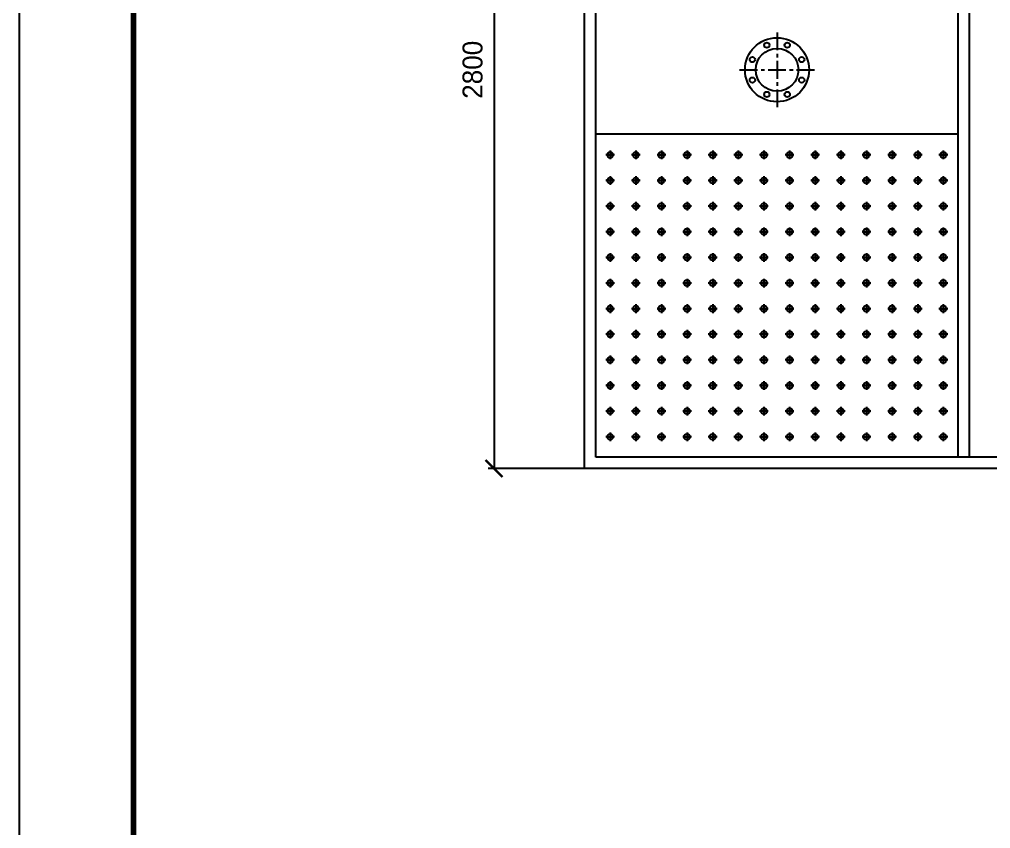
# Model space of a CAD drawing. Header units: millimetres. Extents: x 0 to 16815, y 0 to 11890.
# Drawn here: x 0 to 3411, y 6342 to 9183 of the extents above; entities that cross this region are included whole.
import ezdxf

# ---------------------------------------------------------------- set-up
doc = ezdxf.new("R2010")
doc.units = ezdxf.units.MM
doc.linetypes.add('CENTER', pattern=[2, 1.25, -0.25, 0.25, -0.25])
doc.layers.get('DEFPOINTS').update_dxf_attribs({"color": 143})
for name, color, linetype in [('CENTER', 1, 'CENTER'), ('냉각탑_dim', 1, 'Continuous'), ('냉각탑_form', 1, 'Continuous')]:
    doc.layers.add(name, color=color, linetype=linetype)
doc.styles.add('HY울릉도L', font='')
doc.styles.get('HY울릉도L').set_extended_font_data('HY울릉도L')
doc.dimstyles.new('성지DIM', dxfattribs={"dimtxt": 3.5, "dimasz": 3, "dimexe": 1, "dimexo": 2.5, "dimgap": 2, "dimtad": 1, "dimdec": 0, "dimzin": 3, "dimdsep": 46, "dimtxsty": 'HY울릉도L', "dimblk": 'ARCHTICK', "dimcen": -2, "dimclrd": 256, "dimclre": 256, "dimclrt": 7, "dimadec": 0, "dimazin": 0, "dimtfac": 1, "dimtdec": 0, "dimtofl": 0, "dimtmove": 0, "dimatfit": 3, "dimfxl": 0, "dimtolj": 1, "dimtzin": 0, "dimlwe": -1, "dimarcsym": 0})

# ---------------------------------------------------------------- blocks, each defined once
blk = doc.blocks.new('냉각탑form')
at = {"layer": 'DEFPOINTS'}
blk.add_lwpolyline([(0, 297.073), (420.103, 297.073), (420.103, 0), (0, 0)], close=True, dxfattribs=at)
at = {"layer": '냉각탑_form', "const_width": 0.5}
blk.add_lwpolyline([(10.002, 287.07), (10.002, 10.002), (410.1, 10.002), (410.1, 287.07)], close=True, dxfattribs=at)
blk = doc.blocks.new('_ArchTick')
at = {"color": 0, "linetype": 'ByBlock', "const_width": 0.15}
blk.add_lwpolyline([(-0.5, -0.5), (0.5, 0.5)], dxfattribs=at)
blk = doc.blocks.new('*D22')
at = {"layer": 'DEFPOINTS', "color": 0, "transparency": 16777216}
for p in [(2084.8, 10406.3), (1666.8, 7606.3), (2084.8, 7606.3)]:
    blk.add_point(p, dxfattribs=at)
at = {"layer": '냉각탑_dim', "transparency": 16777216}
for p, q in [((2034.8, 10406.3), (1646.8, 10406.3)), ((2034.8, 7606.3), (1646.8, 7606.3))]:
    blk.add_line(p, q, dxfattribs=at)
at = {"layer": '냉각탑_dim', "lineweight": -2, "transparency": 16777216}
blk.add_line((1666.8, 10406.3), (1666.8, 7606.3), dxfattribs=at)
at = {"layer": '냉각탑_dim', "lineweight": -2, "transparency": 16777216, "xscale": 60, "yscale": 60, "zscale": 60}
for p, rotation in [((1666.8, 10406.3), 90), ((1666.8, 7606.3), 270)]:
    blk.add_blockref('_ArchTick', p, dxfattribs=dict(at, rotation=rotation))
at = {"layer": '냉각탑_dim', "color": 7, "transparency": 16777216, "insert": (1591.8, 9006.3), "char_height": 70, "attachment_point": 5, "rotation": 90, "style": 'HY울릉도L'}
blk.add_mtext('\\A1;2800', dxfattribs=at)

msp = doc.modelspace()

# ---------------------------------------------------------------- linework, layer by layer
at = {"color": 3}
for p, q in [((3296.8, 7646.3), (3296.8, 10366.3)), ((3336.8, 7646.3), (3336.8, 10366.3)), ((2024.8, 8781.3), (3296.8, 8781.3))]:
    msp.add_line(p, q, dxfattribs=at)
for points in [[(1984.8, 7606.3), (1984.8, 10406.3), (7384.8, 10406.3), (7384.8, 7606.3)], [(2024.8, 7646.3), (2024.8, 10366.3), (7344.8, 10366.3), (7344.8, 7646.3)]]:
    msp.add_lwpolyline(points, close=True, dxfattribs=at)
for centre, radius in [((2660.8, 9006.3), 112.5), ((2660.8, 9006.3), 75), ((2624.9, 9092.9), 9.38), ((2696.7, 9092.9), 9.38), ((2574.2, 9042.2), 9.38), ((2747.4, 9042.2), 9.38), ((2574.2, 8970.4), 9.38), ((2747.4, 8970.4), 9.38), ((2624.9, 8919.7), 9.38), ((2696.7, 8919.7), 9.38)]:
    msp.add_circle(centre, radius, dxfattribs=at)
for centre in [(2074.8, 8707.5), (2164.8, 8707.5), (2254.8, 8707.5), (2344.8, 8707.5), (2434.8, 8707.5), (2524.8, 8707.5), (2614.8, 8707.5), (2704.8, 8707.5), (2794.8, 8707.5), (2884.8, 8707.5), (2974.8, 8707.5), (3064.8, 8707.5), (3154.8, 8707.5), (3244.8, 8707.5), (2074.8, 8617.5), (2164.8, 8617.5), (2254.8, 8617.5), (2344.8, 8617.5), (2434.8, 8617.5), (2524.8, 8617.5), (2614.8, 8617.5), (2704.8, 8617.5), (2794.8, 8617.5), (2884.8, 8617.5), (2974.8, 8617.5), (3064.8, 8617.5), (3154.8, 8617.5), (3244.8, 8617.5), (2074.8, 8527.5), (2164.8, 8527.5), (2254.8, 8527.5), (2344.8, 8527.5), (2434.8, 8527.5), (2524.8, 8527.5), (2614.8, 8527.5), (2704.8, 8527.5), (2794.8, 8527.5), (2884.8, 8527.5), (2974.8, 8527.5), (3064.8, 8527.5), (3154.8, 8527.5), (3244.8, 8527.5), (2074.8, 8437.5), (2164.8, 8437.5), (2254.8, 8437.5), (2344.8, 8437.5), (2434.8, 8437.5), (2524.8, 8437.5), (2614.8, 8437.5), (2704.8, 8437.5), (2794.8, 8437.5), (2884.8, 8437.5), (2974.8, 8437.5), (3064.8, 8437.5), (3154.8, 8437.5), (3244.8, 8437.5), (2074.8, 8347.5), (2164.8, 8347.5), (2254.8, 8347.5), (2344.8, 8347.5), (2434.8, 8347.5), (2524.8, 8347.5), (2614.8, 8347.5), (2704.8, 8347.5), (2794.8, 8347.5), (2884.8, 8347.5), (2974.8, 8347.5), (3064.8, 8347.5), (3154.8, 8347.5), (3244.8, 8347.5), (2074.8, 8257.5), (2164.8, 8257.5), (2254.8, 8257.5), (2344.8, 8257.5), (2434.8, 8257.5), (2524.8, 8257.5), (2614.8, 8257.5), (2704.8, 8257.5), (2794.8, 8257.5), (2884.8, 8257.5), (2974.8, 8257.5), (3064.8, 8257.5), (3154.8, 8257.5), (3244.8, 8257.5), (2074.8, 8167.5), (2164.8, 8167.5), (2254.8, 8167.5), (2344.8, 8167.5), (2434.8, 8167.5), (2524.8, 8167.5), (2614.8, 8167.5), (2704.8, 8167.5), (2794.8, 8167.5), (2884.8, 8167.5), (2974.8, 8167.5), (3064.8, 8167.5), (3154.8, 8167.5), (3244.8, 8167.5), (2074.8, 8077.5), (2164.8, 8077.5), (2254.8, 8077.5), (2344.8, 8077.5), (2434.8, 8077.5), (2524.8, 8077.5), (2614.8, 8077.5), (2704.8, 8077.5), (2794.8, 8077.5), (2884.8, 8077.5), (2974.8, 8077.5), (3064.8, 8077.5), (3154.8, 8077.5), (3244.8, 8077.5), (2074.8, 7987.5), (2164.8, 7987.5), (2254.8, 7987.5), (2344.8, 7987.5), (2434.8, 7987.5), (2524.8, 7987.5), (2614.8, 7987.5), (2704.8, 7987.5), (2794.8, 7987.5), (2884.8, 7987.5), (2974.8, 7987.5), (3064.8, 7987.5), (3154.8, 7987.5), (3244.8, 7987.5), (2074.8, 7897.5), (2164.8, 7897.5), (2254.8, 7897.5), (2344.8, 7897.5), (2434.8, 7897.5), (2524.8, 7897.5), (2614.8, 7897.5), (2704.8, 7897.5), (2794.8, 7897.5), (2884.8, 7897.5), (2974.8, 7897.5), (3064.8, 7897.5), (3154.8, 7897.5), (3244.8, 7897.5), (2074.8, 7807.5), (2164.8, 7807.5), (2254.8, 7807.5), (2344.8, 7807.5), (2434.8, 7807.5), (2524.8, 7807.5), (2614.8, 7807.5), (2704.8, 7807.5), (2794.8, 7807.5), (2884.8, 7807.5), (2974.8, 7807.5), (3064.8, 7807.5), (3154.8, 7807.5), (3244.8, 7807.5), (2074.8, 7717.5), (2164.8, 7717.5), (2254.8, 7717.5), (2344.8, 7717.5), (2434.8, 7717.5), (2524.8, 7717.5), (2614.8, 7717.5), (2704.8, 7717.5), (2794.8, 7717.5), (2884.8, 7717.5), (2974.8, 7717.5), (3064.8, 7717.5), (3154.8, 7717.5), (3244.8, 7717.5)]:
    msp.add_circle(centre, 10.6)
at = {"layer": 'CENTER', "linetype": 'CENTER', "ltscale": 50}
for p, q in [((2660.8, 9137.5), (2660.8, 8875)), ((2529.5, 9006.3), (2792, 9006.3)), ((2090.1, 8707.5), (2059.5, 8707.5)), ((2063, 8707.5), (2086.6, 8707.5)), ((2086.6, 8707.5), (2063, 8707.5)), ((2063, 8707.5), (2086.6, 8707.5)), ((2074.8, 8722.8), (2074.8, 8692.2)), ((2074.8, 8719.3), (2074.8, 8695.8)), ((2180.1, 8707.5), (2149.5, 8707.5)), ((2153, 8707.5), (2176.6, 8707.5)), ((2176.6, 8707.5), (2153, 8707.5)), ((2153, 8707.5), (2176.6, 8707.5)), ((2164.8, 8722.8), (2164.8, 8692.2)), ((2164.8, 8719.3), (2164.8, 8695.8)), ((2270.1, 8707.5), (2239.5, 8707.5)), ((2243, 8707.5), (2266.6, 8707.5)), ((2266.6, 8707.5), (2243, 8707.5)), ((2243, 8707.5), (2266.6, 8707.5)), ((2254.8, 8722.8), (2254.8, 8692.2)), ((2254.8, 8719.3), (2254.8, 8695.8)), ((2360.1, 8707.5), (2329.5, 8707.5)), ((2333, 8707.5), (2356.6, 8707.5)), ((2356.6, 8707.5), (2333, 8707.5)), ((2333, 8707.5), (2356.6, 8707.5)), ((2344.8, 8722.8), (2344.8, 8692.2)), ((2344.8, 8719.3), (2344.8, 8695.8)), ((2450.1, 8707.5), (2419.5, 8707.5)), ((2423, 8707.5), (2446.6, 8707.5)), ((2446.6, 8707.5), (2423, 8707.5)), ((2423, 8707.5), (2446.6, 8707.5)), ((2434.8, 8722.8), (2434.8, 8692.2)), ((2434.8, 8719.3), (2434.8, 8695.8)), ((2540.1, 8707.5), (2509.5, 8707.5)), ((2513, 8707.5), (2536.6, 8707.5)), ((2536.6, 8707.5), (2513, 8707.5)), ((2513, 8707.5), (2536.6, 8707.5)), ((2524.8, 8722.8), (2524.8, 8692.2)), ((2524.8, 8719.3), (2524.8, 8695.8)), ((2630.1, 8707.5), (2599.5, 8707.5)), ((2603, 8707.5), (2626.6, 8707.5)), ((2626.6, 8707.5), (2603, 8707.5)), ((2603, 8707.5), (2626.6, 8707.5)), ((2614.8, 8722.8), (2614.8, 8692.2)), ((2614.8, 8719.3), (2614.8, 8695.8)), ((2720.1, 8707.5), (2689.5, 8707.5)), ((2693, 8707.5), (2716.6, 8707.5)), ((2716.6, 8707.5), (2693, 8707.5)), ((2693, 8707.5), (2716.6, 8707.5)), ((2704.8, 8722.8), (2704.8, 8692.2)), ((2704.8, 8719.3), (2704.8, 8695.8)), ((2810.1, 8707.5), (2779.5, 8707.5)), ((2783, 8707.5), (2806.6, 8707.5)), ((2806.6, 8707.5), (2783, 8707.5)), ((2783, 8707.5), (2806.6, 8707.5)), ((2794.8, 8722.8), (2794.8, 8692.2)), ((2794.8, 8719.3), (2794.8, 8695.8)), ((2900.1, 8707.5), (2869.5, 8707.5)), ((2873, 8707.5), (2896.6, 8707.5)), ((2896.6, 8707.5), (2873, 8707.5)), ((2873, 8707.5), (2896.6, 8707.5)), ((2884.8, 8722.8), (2884.8, 8692.2)), ((2884.8, 8719.3), (2884.8, 8695.8)), ((2990.1, 8707.5), (2959.5, 8707.5)), ((2963, 8707.5), (2986.6, 8707.5)), ((2986.6, 8707.5), (2963, 8707.5)), ((2963, 8707.5), (2986.6, 8707.5)), ((2974.8, 8722.8), (2974.8, 8692.2)), ((2974.8, 8719.3), (2974.8, 8695.8)), ((3080.1, 8707.5), (3049.5, 8707.5)), ((3053, 8707.5), (3076.6, 8707.5)), ((3076.6, 8707.5), (3053, 8707.5)), ((3053, 8707.5), (3076.6, 8707.5)), ((3064.8, 8722.8), (3064.8, 8692.2)), ((3064.8, 8719.3), (3064.8, 8695.8)), ((3170.1, 8707.5), (3139.5, 8707.5)), ((3143, 8707.5), (3166.6, 8707.5)), ((3166.6, 8707.5), (3143, 8707.5)), ((3143, 8707.5), (3166.6, 8707.5)), ((3154.8, 8722.8), (3154.8, 8692.2)), ((3154.8, 8719.3), (3154.8, 8695.8)), ((3260.1, 8707.5), (3229.5, 8707.5)), ((3233, 8707.5), (3256.6, 8707.5)), ((3256.6, 8707.5), (3233, 8707.5)), ((3233, 8707.5), (3256.6, 8707.5)), ((3244.8, 8722.8), (3244.8, 8692.2)), ((3244.8, 8719.3), (3244.8, 8695.8)), ((2074.8, 8632.8), (2074.8, 8602.2)), ((2074.8, 8629.3), (2074.8, 8605.8)), ((2164.8, 8632.8), (2164.8, 8602.2)), ((2164.8, 8629.3), (2164.8, 8605.8)), ((2254.8, 8632.8), (2254.8, 8602.2)), ((2254.8, 8629.3), (2254.8, 8605.8)), ((2344.8, 8632.8), (2344.8, 8602.2)), ((2344.8, 8629.3), (2344.8, 8605.8)), ((2434.8, 8632.8), (2434.8, 8602.2)), ((2434.8, 8629.3), (2434.8, 8605.8)), ((2524.8, 8632.8), (2524.8, 8602.2)), ((2524.8, 8629.3), (2524.8, 8605.8)), ((2614.8, 8632.8), (2614.8, 8602.2)), ((2614.8, 8629.3), (2614.8, 8605.8)), ((2704.8, 8632.8), (2704.8, 8602.2)), ((2704.8, 8629.3), (2704.8, 8605.8)), ((2794.8, 8632.8), (2794.8, 8602.2)), ((2794.8, 8629.3), (2794.8, 8605.8)), ((2884.8, 8632.8), (2884.8, 8602.2)), ((2884.8, 8629.3), (2884.8, 8605.8)), ((2974.8, 8632.8), (2974.8, 8602.2)), ((2974.8, 8629.3), (2974.8, 8605.8)), ((3064.8, 8632.8), (3064.8, 8602.2)), ((3064.8, 8629.3), (3064.8, 8605.8)), ((3154.8, 8632.8), (3154.8, 8602.2)), ((3154.8, 8629.3), (3154.8, 8605.8)), ((3244.8, 8632.8), (3244.8, 8602.2)), ((3244.8, 8629.3), (3244.8, 8605.8)), ((2090.1, 8617.5), (2059.5, 8617.5)), ((2063, 8617.5), (2086.6, 8617.5)), ((2086.6, 8617.5), (2063, 8617.5)), ((2063, 8617.5), (2086.6, 8617.5)), ((2180.1, 8617.5), (2149.5, 8617.5)), ((2153, 8617.5), (2176.6, 8617.5)), ((2176.6, 8617.5), (2153, 8617.5)), ((2153, 8617.5), (2176.6, 8617.5)), ((2270.1, 8617.5), (2239.5, 8617.5)), ((2243, 8617.5), (2266.6, 8617.5)), ((2266.6, 8617.5), (2243, 8617.5)), ((2243, 8617.5), (2266.6, 8617.5)), ((2360.1, 8617.5), (2329.5, 8617.5)), ((2333, 8617.5), (2356.6, 8617.5)), ((2356.6, 8617.5), (2333, 8617.5)), ((2333, 8617.5), (2356.6, 8617.5)), ((2450.1, 8617.5), (2419.5, 8617.5)), ((2423, 8617.5), (2446.6, 8617.5)), ((2446.6, 8617.5), (2423, 8617.5)), ((2423, 8617.5), (2446.6, 8617.5)), ((2540.1, 8617.5), (2509.5, 8617.5)), ((2513, 8617.5), (2536.6, 8617.5)), ((2536.6, 8617.5), (2513, 8617.5)), ((2513, 8617.5), (2536.6, 8617.5)), ((2630.1, 8617.5), (2599.5, 8617.5)), ((2603, 8617.5), (2626.6, 8617.5)), ((2626.6, 8617.5), (2603, 8617.5)), ((2603, 8617.5), (2626.6, 8617.5)), ((2720.1, 8617.5), (2689.5, 8617.5)), ((2693, 8617.5), (2716.6, 8617.5)), ((2716.6, 8617.5), (2693, 8617.5)), ((2693, 8617.5), (2716.6, 8617.5)), ((2810.1, 8617.5), (2779.5, 8617.5)), ((2783, 8617.5), (2806.6, 8617.5)), ((2806.6, 8617.5), (2783, 8617.5)), ((2783, 8617.5), (2806.6, 8617.5)), ((2900.1, 8617.5), (2869.5, 8617.5)), ((2873, 8617.5), (2896.6, 8617.5)), ((2896.6, 8617.5), (2873, 8617.5)), ((2873, 8617.5), (2896.6, 8617.5)), ((2990.1, 8617.5), (2959.5, 8617.5)), ((2963, 8617.5), (2986.6, 8617.5)), ((2986.6, 8617.5), (2963, 8617.5)), ((2963, 8617.5), (2986.6, 8617.5)), ((3080.1, 8617.5), (3049.5, 8617.5)), ((3053, 8617.5), (3076.6, 8617.5)), ((3076.6, 8617.5), (3053, 8617.5)), ((3053, 8617.5), (3076.6, 8617.5)), ((3170.1, 8617.5), (3139.5, 8617.5)), ((3143, 8617.5), (3166.6, 8617.5)), ((3166.6, 8617.5), (3143, 8617.5)), ((3143, 8617.5), (3166.6, 8617.5)), ((3260.1, 8617.5), (3229.5, 8617.5)), ((3233, 8617.5), (3256.6, 8617.5)), ((3256.6, 8617.5), (3233, 8617.5)), ((3233, 8617.5), (3256.6, 8617.5)), ((2090.1, 8527.5), (2059.5, 8527.5)), ((2063, 8527.5), (2086.6, 8527.5)), ((2086.6, 8527.5), (2063, 8527.5)), ((2063, 8527.5), (2086.6, 8527.5)), ((2074.8, 8542.8), (2074.8, 8512.2)), ((2074.8, 8539.3), (2074.8, 8515.8)), ((2180.1, 8527.5), (2149.5, 8527.5)), ((2153, 8527.5), (2176.6, 8527.5)), ((2176.6, 8527.5), (2153, 8527.5)), ((2153, 8527.5), (2176.6, 8527.5)), ((2164.8, 8542.8), (2164.8, 8512.2)), ((2164.8, 8539.3), (2164.8, 8515.8)), ((2270.1, 8527.5), (2239.5, 8527.5)), ((2243, 8527.5), (2266.6, 8527.5)), ((2266.6, 8527.5), (2243, 8527.5)), ((2243, 8527.5), (2266.6, 8527.5)), ((2254.8, 8542.8), (2254.8, 8512.2)), ((2254.8, 8539.3), (2254.8, 8515.8)), ((2360.1, 8527.5), (2329.5, 8527.5)), ((2333, 8527.5), (2356.6, 8527.5)), ((2356.6, 8527.5), (2333, 8527.5)), ((2333, 8527.5), (2356.6, 8527.5)), ((2344.8, 8542.8), (2344.8, 8512.2)), ((2344.8, 8539.3), (2344.8, 8515.8)), ((2450.1, 8527.5), (2419.5, 8527.5)), ((2423, 8527.5), (2446.6, 8527.5)), ((2446.6, 8527.5), (2423, 8527.5)), ((2423, 8527.5), (2446.6, 8527.5)), ((2434.8, 8542.8), (2434.8, 8512.2)), ((2434.8, 8539.3), (2434.8, 8515.8)), ((2540.1, 8527.5), (2509.5, 8527.5)), ((2513, 8527.5), (2536.6, 8527.5)), ((2536.6, 8527.5), (2513, 8527.5)), ((2513, 8527.5), (2536.6, 8527.5)), ((2524.8, 8542.8), (2524.8, 8512.2)), ((2524.8, 8539.3), (2524.8, 8515.8)), ((2630.1, 8527.5), (2599.5, 8527.5)), ((2603, 8527.5), (2626.6, 8527.5)), ((2626.6, 8527.5), (2603, 8527.5)), ((2603, 8527.5), (2626.6, 8527.5)), ((2614.8, 8542.8), (2614.8, 8512.2)), ((2614.8, 8539.3), (2614.8, 8515.8)), ((2720.1, 8527.5), (2689.5, 8527.5)), ((2693, 8527.5), (2716.6, 8527.5)), ((2716.6, 8527.5), (2693, 8527.5)), ((2693, 8527.5), (2716.6, 8527.5)), ((2704.8, 8542.8), (2704.8, 8512.2)), ((2704.8, 8539.3), (2704.8, 8515.8)), ((2810.1, 8527.5), (2779.5, 8527.5)), ((2783, 8527.5), (2806.6, 8527.5)), ((2806.6, 8527.5), (2783, 8527.5)), ((2783, 8527.5), (2806.6, 8527.5)), ((2794.8, 8542.8), (2794.8, 8512.2)), ((2794.8, 8539.3), (2794.8, 8515.8)), ((2900.1, 8527.5), (2869.5, 8527.5)), ((2873, 8527.5), (2896.6, 8527.5)), ((2896.6, 8527.5), (2873, 8527.5)), ((2873, 8527.5), (2896.6, 8527.5)), ((2884.8, 8542.8), (2884.8, 8512.2)), ((2884.8, 8539.3), (2884.8, 8515.8)), ((2990.1, 8527.5), (2959.5, 8527.5)), ((2963, 8527.5), (2986.6, 8527.5)), ((2986.6, 8527.5), (2963, 8527.5)), ((2963, 8527.5), (2986.6, 8527.5)), ((2974.8, 8542.8), (2974.8, 8512.2)), ((2974.8, 8539.3), (2974.8, 8515.8)), ((3080.1, 8527.5), (3049.5, 8527.5)), ((3053, 8527.5), (3076.6, 8527.5)), ((3076.6, 8527.5), (3053, 8527.5)), ((3053, 8527.5), (3076.6, 8527.5)), ((3064.8, 8542.8), (3064.8, 8512.2)), ((3064.8, 8539.3), (3064.8, 8515.8)), ((3170.1, 8527.5), (3139.5, 8527.5)), ((3143, 8527.5), (3166.6, 8527.5)), ((3166.6, 8527.5), (3143, 8527.5)), ((3143, 8527.5), (3166.6, 8527.5)), ((3154.8, 8542.8), (3154.8, 8512.2)), ((3154.8, 8539.3), (3154.8, 8515.8)), ((3260.1, 8527.5), (3229.5, 8527.5)), ((3233, 8527.5), (3256.6, 8527.5)), ((3256.6, 8527.5), (3233, 8527.5)), ((3233, 8527.5), (3256.6, 8527.5)), ((3244.8, 8542.8), (3244.8, 8512.2)), ((3244.8, 8539.3), (3244.8, 8515.8)), ((2090.1, 8437.5), (2059.5, 8437.5)), ((2063, 8437.5), (2086.6, 8437.5)), ((2086.6, 8437.5), (2063, 8437.5)), ((2063, 8437.5), (2086.6, 8437.5)), ((2074.8, 8452.8), (2074.8, 8422.2)), ((2074.8, 8449.3), (2074.8, 8425.8)), ((2180.1, 8437.5), (2149.5, 8437.5)), ((2153, 8437.5), (2176.6, 8437.5)), ((2176.6, 8437.5), (2153, 8437.5)), ((2153, 8437.5), (2176.6, 8437.5)), ((2164.8, 8452.8), (2164.8, 8422.2)), ((2164.8, 8449.3), (2164.8, 8425.8)), ((2270.1, 8437.5), (2239.5, 8437.5)), ((2243, 8437.5), (2266.6, 8437.5)), ((2266.6, 8437.5), (2243, 8437.5)), ((2243, 8437.5), (2266.6, 8437.5)), ((2254.8, 8452.8), (2254.8, 8422.2)), ((2254.8, 8449.3), (2254.8, 8425.8)), ((2360.1, 8437.5), (2329.5, 8437.5)), ((2333, 8437.5), (2356.6, 8437.5)), ((2356.6, 8437.5), (2333, 8437.5)), ((2333, 8437.5), (2356.6, 8437.5)), ((2344.8, 8452.8), (2344.8, 8422.2)), ((2344.8, 8449.3), (2344.8, 8425.8)), ((2450.1, 8437.5), (2419.5, 8437.5)), ((2423, 8437.5), (2446.6, 8437.5)), ((2446.6, 8437.5), (2423, 8437.5)), ((2423, 8437.5), (2446.6, 8437.5)), ((2434.8, 8452.8), (2434.8, 8422.2)), ((2434.8, 8449.3), (2434.8, 8425.8)), ((2540.1, 8437.5), (2509.5, 8437.5)), ((2513, 8437.5), (2536.6, 8437.5)), ((2536.6, 8437.5), (2513, 8437.5)), ((2513, 8437.5), (2536.6, 8437.5)), ((2524.8, 8452.8), (2524.8, 8422.2)), ((2524.8, 8449.3), (2524.8, 8425.8)), ((2630.1, 8437.5), (2599.5, 8437.5)), ((2603, 8437.5), (2626.6, 8437.5)), ((2626.6, 8437.5), (2603, 8437.5)), ((2603, 8437.5), (2626.6, 8437.5)), ((2614.8, 8452.8), (2614.8, 8422.2)), ((2614.8, 8449.3), (2614.8, 8425.8)), ((2720.1, 8437.5), (2689.5, 8437.5)), ((2693, 8437.5), (2716.6, 8437.5)), ((2716.6, 8437.5), (2693, 8437.5)), ((2693, 8437.5), (2716.6, 8437.5)), ((2704.8, 8452.8), (2704.8, 8422.2)), ((2704.8, 8449.3), (2704.8, 8425.8)), ((2810.1, 8437.5), (2779.5, 8437.5)), ((2783, 8437.5), (2806.6, 8437.5)), ((2806.6, 8437.5), (2783, 8437.5)), ((2783, 8437.5), (2806.6, 8437.5)), ((2794.8, 8452.8), (2794.8, 8422.2)), ((2794.8, 8449.3), (2794.8, 8425.8)), ((2900.1, 8437.5), (2869.5, 8437.5)), ((2873, 8437.5), (2896.6, 8437.5)), ((2896.6, 8437.5), (2873, 8437.5)), ((2873, 8437.5), (2896.6, 8437.5)), ((2884.8, 8452.8), (2884.8, 8422.2)), ((2884.8, 8449.3), (2884.8, 8425.8)), ((2990.1, 8437.5), (2959.5, 8437.5)), ((2963, 8437.5), (2986.6, 8437.5)), ((2986.6, 8437.5), (2963, 8437.5)), ((2963, 8437.5), (2986.6, 8437.5)), ((2974.8, 8452.8), (2974.8, 8422.2)), ((2974.8, 8449.3), (2974.8, 8425.8)), ((3080.1, 8437.5), (3049.5, 8437.5)), ((3053, 8437.5), (3076.6, 8437.5)), ((3076.6, 8437.5), (3053, 8437.5)), ((3053, 8437.5), (3076.6, 8437.5)), ((3064.8, 8452.8), (3064.8, 8422.2)), ((3064.8, 8449.3), (3064.8, 8425.8)), ((3170.1, 8437.5), (3139.5, 8437.5)), ((3143, 8437.5), (3166.6, 8437.5)), ((3166.6, 8437.5), (3143, 8437.5)), ((3143, 8437.5), (3166.6, 8437.5)), ((3154.8, 8452.8), (3154.8, 8422.2)), ((3154.8, 8449.3), (3154.8, 8425.8)), ((3260.1, 8437.5), (3229.5, 8437.5)), ((3233, 8437.5), (3256.6, 8437.5)), ((3256.6, 8437.5), (3233, 8437.5)), ((3233, 8437.5), (3256.6, 8437.5)), ((3244.8, 8452.8), (3244.8, 8422.2)), ((3244.8, 8449.3), (3244.8, 8425.8)), ((2074.8, 8362.8), (2074.8, 8332.2)), ((2074.8, 8359.3), (2074.8, 8335.8)), ((2164.8, 8362.8), (2164.8, 8332.2)), ((2164.8, 8359.3), (2164.8, 8335.8)), ((2254.8, 8362.8), (2254.8, 8332.2)), ((2254.8, 8359.3), (2254.8, 8335.8)), ((2344.8, 8362.8), (2344.8, 8332.2)), ((2344.8, 8359.3), (2344.8, 8335.8)), ((2434.8, 8362.8), (2434.8, 8332.2)), ((2434.8, 8359.3), (2434.8, 8335.8)), ((2524.8, 8362.8), (2524.8, 8332.2)), ((2524.8, 8359.3), (2524.8, 8335.8)), ((2614.8, 8362.8), (2614.8, 8332.2)), ((2614.8, 8359.3), (2614.8, 8335.8)), ((2704.8, 8362.8), (2704.8, 8332.2)), ((2704.8, 8359.3), (2704.8, 8335.8)), ((2794.8, 8362.8), (2794.8, 8332.2)), ((2794.8, 8359.3), (2794.8, 8335.8)), ((2884.8, 8362.8), (2884.8, 8332.2)), ((2884.8, 8359.3), (2884.8, 8335.8)), ((2974.8, 8362.8), (2974.8, 8332.2)), ((2974.8, 8359.3), (2974.8, 8335.8)), ((3064.8, 8362.8), (3064.8, 8332.2)), ((3064.8, 8359.3), (3064.8, 8335.8)), ((3154.8, 8362.8), (3154.8, 8332.2)), ((3154.8, 8359.3), (3154.8, 8335.8)), ((3244.8, 8362.8), (3244.8, 8332.2)), ((3244.8, 8359.3), (3244.8, 8335.8)), ((2090.1, 8347.5), (2059.5, 8347.5)), ((2063, 8347.5), (2086.6, 8347.5)), ((2086.6, 8347.5), (2063, 8347.5)), ((2063, 8347.5), (2086.6, 8347.5)), ((2180.1, 8347.5), (2149.5, 8347.5)), ((2153, 8347.5), (2176.6, 8347.5)), ((2176.6, 8347.5), (2153, 8347.5)), ((2153, 8347.5), (2176.6, 8347.5)), ((2270.1, 8347.5), (2239.5, 8347.5)), ((2243, 8347.5), (2266.6, 8347.5)), ((2266.6, 8347.5), (2243, 8347.5)), ((2243, 8347.5), (2266.6, 8347.5)), ((2360.1, 8347.5), (2329.5, 8347.5)), ((2333, 8347.5), (2356.6, 8347.5)), ((2356.6, 8347.5), (2333, 8347.5)), ((2333, 8347.5), (2356.6, 8347.5)), ((2450.1, 8347.5), (2419.5, 8347.5)), ((2423, 8347.5), (2446.6, 8347.5)), ((2446.6, 8347.5), (2423, 8347.5)), ((2423, 8347.5), (2446.6, 8347.5)), ((2540.1, 8347.5), (2509.5, 8347.5)), ((2513, 8347.5), (2536.6, 8347.5)), ((2536.6, 8347.5), (2513, 8347.5)), ((2513, 8347.5), (2536.6, 8347.5)), ((2630.1, 8347.5), (2599.5, 8347.5)), ((2603, 8347.5), (2626.6, 8347.5)), ((2626.6, 8347.5), (2603, 8347.5)), ((2603, 8347.5), (2626.6, 8347.5)), ((2720.1, 8347.5), (2689.5, 8347.5)), ((2693, 8347.5), (2716.6, 8347.5)), ((2716.6, 8347.5), (2693, 8347.5)), ((2693, 8347.5), (2716.6, 8347.5)), ((2810.1, 8347.5), (2779.5, 8347.5)), ((2783, 8347.5), (2806.6, 8347.5)), ((2806.6, 8347.5), (2783, 8347.5)), ((2783, 8347.5), (2806.6, 8347.5)), ((2900.1, 8347.5), (2869.5, 8347.5)), ((2873, 8347.5), (2896.6, 8347.5)), ((2896.6, 8347.5), (2873, 8347.5)), ((2873, 8347.5), (2896.6, 8347.5)), ((2990.1, 8347.5), (2959.5, 8347.5)), ((2963, 8347.5), (2986.6, 8347.5)), ((2986.6, 8347.5), (2963, 8347.5)), ((2963, 8347.5), (2986.6, 8347.5)), ((3080.1, 8347.5), (3049.5, 8347.5)), ((3053, 8347.5), (3076.6, 8347.5)), ((3076.6, 8347.5), (3053, 8347.5)), ((3053, 8347.5), (3076.6, 8347.5)), ((3170.1, 8347.5), (3139.5, 8347.5)), ((3143, 8347.5), (3166.6, 8347.5)), ((3166.6, 8347.5), (3143, 8347.5)), ((3143, 8347.5), (3166.6, 8347.5)), ((3260.1, 8347.5), (3229.5, 8347.5)), ((3233, 8347.5), (3256.6, 8347.5)), ((3256.6, 8347.5), (3233, 8347.5)), ((3233, 8347.5), (3256.6, 8347.5)), ((2090.1, 8257.5), (2059.5, 8257.5)), ((2063, 8257.5), (2086.6, 8257.5)), ((2086.6, 8257.5), (2063, 8257.5)), ((2063, 8257.5), (2086.6, 8257.5)), ((2074.8, 8272.8), (2074.8, 8242.2)), ((2074.8, 8269.3), (2074.8, 8245.8)), ((2180.1, 8257.5), (2149.5, 8257.5)), ((2153, 8257.5), (2176.6, 8257.5)), ((2176.6, 8257.5), (2153, 8257.5)), ((2153, 8257.5), (2176.6, 8257.5)), ((2164.8, 8272.8), (2164.8, 8242.2)), ((2164.8, 8269.3), (2164.8, 8245.8)), ((2270.1, 8257.5), (2239.5, 8257.5)), ((2243, 8257.5), (2266.6, 8257.5)), ((2266.6, 8257.5), (2243, 8257.5)), ((2243, 8257.5), (2266.6, 8257.5)), ((2254.8, 8272.8), (2254.8, 8242.2)), ((2254.8, 8269.3), (2254.8, 8245.8)), ((2360.1, 8257.5), (2329.5, 8257.5)), ((2333, 8257.5), (2356.6, 8257.5)), ((2356.6, 8257.5), (2333, 8257.5)), ((2333, 8257.5), (2356.6, 8257.5)), ((2344.8, 8272.8), (2344.8, 8242.2)), ((2344.8, 8269.3), (2344.8, 8245.8)), ((2450.1, 8257.5), (2419.5, 8257.5)), ((2423, 8257.5), (2446.6, 8257.5)), ((2446.6, 8257.5), (2423, 8257.5)), ((2423, 8257.5), (2446.6, 8257.5)), ((2434.8, 8272.8), (2434.8, 8242.2)), ((2434.8, 8269.3), (2434.8, 8245.8)), ((2540.1, 8257.5), (2509.5, 8257.5)), ((2513, 8257.5), (2536.6, 8257.5)), ((2536.6, 8257.5), (2513, 8257.5)), ((2513, 8257.5), (2536.6, 8257.5)), ((2524.8, 8272.8), (2524.8, 8242.2)), ((2524.8, 8269.3), (2524.8, 8245.8)), ((2630.1, 8257.5), (2599.5, 8257.5)), ((2603, 8257.5), (2626.6, 8257.5)), ((2626.6, 8257.5), (2603, 8257.5)), ((2603, 8257.5), (2626.6, 8257.5)), ((2614.8, 8272.8), (2614.8, 8242.2)), ((2614.8, 8269.3), (2614.8, 8245.8)), ((2720.1, 8257.5), (2689.5, 8257.5)), ((2693, 8257.5), (2716.6, 8257.5)), ((2716.6, 8257.5), (2693, 8257.5)), ((2693, 8257.5), (2716.6, 8257.5)), ((2704.8, 8272.8), (2704.8, 8242.2)), ((2704.8, 8269.3), (2704.8, 8245.8)), ((2810.1, 8257.5), (2779.5, 8257.5)), ((2783, 8257.5), (2806.6, 8257.5)), ((2806.6, 8257.5), (2783, 8257.5)), ((2783, 8257.5), (2806.6, 8257.5)), ((2794.8, 8272.8), (2794.8, 8242.2)), ((2794.8, 8269.3), (2794.8, 8245.8)), ((2900.1, 8257.5), (2869.5, 8257.5)), ((2873, 8257.5), (2896.6, 8257.5)), ((2896.6, 8257.5), (2873, 8257.5)), ((2873, 8257.5), (2896.6, 8257.5)), ((2884.8, 8272.8), (2884.8, 8242.2)), ((2884.8, 8269.3), (2884.8, 8245.8)), ((2990.1, 8257.5), (2959.5, 8257.5)), ((2963, 8257.5), (2986.6, 8257.5)), ((2986.6, 8257.5), (2963, 8257.5)), ((2963, 8257.5), (2986.6, 8257.5)), ((2974.8, 8272.8), (2974.8, 8242.2)), ((2974.8, 8269.3), (2974.8, 8245.8)), ((3080.1, 8257.5), (3049.5, 8257.5)), ((3053, 8257.5), (3076.6, 8257.5)), ((3076.6, 8257.5), (3053, 8257.5)), ((3053, 8257.5), (3076.6, 8257.5)), ((3064.8, 8272.8), (3064.8, 8242.2)), ((3064.8, 8269.3), (3064.8, 8245.8)), ((3170.1, 8257.5), (3139.5, 8257.5)), ((3143, 8257.5), (3166.6, 8257.5)), ((3166.6, 8257.5), (3143, 8257.5)), ((3143, 8257.5), (3166.6, 8257.5)), ((3154.8, 8272.8), (3154.8, 8242.2)), ((3154.8, 8269.3), (3154.8, 8245.8)), ((3260.1, 8257.5), (3229.5, 8257.5)), ((3233, 8257.5), (3256.6, 8257.5)), ((3256.6, 8257.5), (3233, 8257.5)), ((3233, 8257.5), (3256.6, 8257.5)), ((3244.8, 8272.8), (3244.8, 8242.2)), ((3244.8, 8269.3), (3244.8, 8245.8)), ((2090.1, 8167.5), (2059.5, 8167.5)), ((2063, 8167.5), (2086.6, 8167.5)), ((2086.6, 8167.5), (2063, 8167.5)), ((2063, 8167.5), (2086.6, 8167.5)), ((2074.8, 8182.8), (2074.8, 8152.2)), ((2074.8, 8179.3), (2074.8, 8155.8)), ((2180.1, 8167.5), (2149.5, 8167.5)), ((2153, 8167.5), (2176.6, 8167.5)), ((2176.6, 8167.5), (2153, 8167.5)), ((2153, 8167.5), (2176.6, 8167.5)), ((2164.8, 8182.8), (2164.8, 8152.2)), ((2164.8, 8179.3), (2164.8, 8155.8)), ((2270.1, 8167.5), (2239.5, 8167.5)), ((2243, 8167.5), (2266.6, 8167.5)), ((2266.6, 8167.5), (2243, 8167.5)), ((2243, 8167.5), (2266.6, 8167.5)), ((2254.8, 8182.8), (2254.8, 8152.2)), ((2254.8, 8179.3), (2254.8, 8155.8)), ((2360.1, 8167.5), (2329.5, 8167.5)), ((2333, 8167.5), (2356.6, 8167.5)), ((2356.6, 8167.5), (2333, 8167.5)), ((2333, 8167.5), (2356.6, 8167.5)), ((2344.8, 8182.8), (2344.8, 8152.2)), ((2344.8, 8179.3), (2344.8, 8155.8)), ((2450.1, 8167.5), (2419.5, 8167.5)), ((2423, 8167.5), (2446.6, 8167.5)), ((2446.6, 8167.5), (2423, 8167.5)), ((2423, 8167.5), (2446.6, 8167.5)), ((2434.8, 8182.8), (2434.8, 8152.2)), ((2434.8, 8179.3), (2434.8, 8155.8)), ((2540.1, 8167.5), (2509.5, 8167.5)), ((2513, 8167.5), (2536.6, 8167.5)), ((2536.6, 8167.5), (2513, 8167.5)), ((2513, 8167.5), (2536.6, 8167.5)), ((2524.8, 8182.8), (2524.8, 8152.2)), ((2524.8, 8179.3), (2524.8, 8155.8)), ((2630.1, 8167.5), (2599.5, 8167.5)), ((2603, 8167.5), (2626.6, 8167.5)), ((2626.6, 8167.5), (2603, 8167.5)), ((2603, 8167.5), (2626.6, 8167.5)), ((2614.8, 8182.8), (2614.8, 8152.2)), ((2614.8, 8179.3), (2614.8, 8155.8)), ((2720.1, 8167.5), (2689.5, 8167.5)), ((2693, 8167.5), (2716.6, 8167.5)), ((2716.6, 8167.5), (2693, 8167.5)), ((2693, 8167.5), (2716.6, 8167.5)), ((2704.8, 8182.8), (2704.8, 8152.2)), ((2704.8, 8179.3), (2704.8, 8155.8)), ((2810.1, 8167.5), (2779.5, 8167.5)), ((2783, 8167.5), (2806.6, 8167.5)), ((2806.6, 8167.5), (2783, 8167.5)), ((2783, 8167.5), (2806.6, 8167.5)), ((2794.8, 8182.8), (2794.8, 8152.2)), ((2794.8, 8179.3), (2794.8, 8155.8)), ((2900.1, 8167.5), (2869.5, 8167.5)), ((2873, 8167.5), (2896.6, 8167.5)), ((2896.6, 8167.5), (2873, 8167.5)), ((2873, 8167.5), (2896.6, 8167.5)), ((2884.8, 8182.8), (2884.8, 8152.2)), ((2884.8, 8179.3), (2884.8, 8155.8)), ((2990.1, 8167.5), (2959.5, 8167.5)), ((2963, 8167.5), (2986.6, 8167.5)), ((2986.6, 8167.5), (2963, 8167.5)), ((2963, 8167.5), (2986.6, 8167.5)), ((2974.8, 8182.8), (2974.8, 8152.2)), ((2974.8, 8179.3), (2974.8, 8155.8)), ((3080.1, 8167.5), (3049.5, 8167.5)), ((3053, 8167.5), (3076.6, 8167.5)), ((3076.6, 8167.5), (3053, 8167.5)), ((3053, 8167.5), (3076.6, 8167.5)), ((3064.8, 8182.8), (3064.8, 8152.2)), ((3064.8, 8179.3), (3064.8, 8155.8)), ((3170.1, 8167.5), (3139.5, 8167.5)), ((3143, 8167.5), (3166.6, 8167.5)), ((3166.6, 8167.5), (3143, 8167.5)), ((3143, 8167.5), (3166.6, 8167.5)), ((3154.8, 8182.8), (3154.8, 8152.2)), ((3154.8, 8179.3), (3154.8, 8155.8)), ((3260.1, 8167.5), (3229.5, 8167.5)), ((3233, 8167.5), (3256.6, 8167.5)), ((3256.6, 8167.5), (3233, 8167.5)), ((3233, 8167.5), (3256.6, 8167.5)), ((3244.8, 8182.8), (3244.8, 8152.2)), ((3244.8, 8179.3), (3244.8, 8155.8)), ((2074.8, 8092.8), (2074.8, 8062.2)), ((2074.8, 8089.3), (2074.8, 8065.8)), ((2164.8, 8092.8), (2164.8, 8062.2)), ((2164.8, 8089.3), (2164.8, 8065.8)), ((2254.8, 8092.8), (2254.8, 8062.2)), ((2254.8, 8089.3), (2254.8, 8065.8)), ((2344.8, 8092.8), (2344.8, 8062.2)), ((2344.8, 8089.3), (2344.8, 8065.8)), ((2434.8, 8092.8), (2434.8, 8062.2)), ((2434.8, 8089.3), (2434.8, 8065.8)), ((2524.8, 8092.8), (2524.8, 8062.2)), ((2524.8, 8089.3), (2524.8, 8065.8)), ((2614.8, 8092.8), (2614.8, 8062.2)), ((2614.8, 8089.3), (2614.8, 8065.8)), ((2704.8, 8092.8), (2704.8, 8062.2)), ((2704.8, 8089.3), (2704.8, 8065.8)), ((2794.8, 8092.8), (2794.8, 8062.2)), ((2794.8, 8089.3), (2794.8, 8065.8)), ((2884.8, 8092.8), (2884.8, 8062.2)), ((2884.8, 8089.3), (2884.8, 8065.8)), ((2974.8, 8092.8), (2974.8, 8062.2)), ((2974.8, 8089.3), (2974.8, 8065.8)), ((3064.8, 8092.8), (3064.8, 8062.2)), ((3064.8, 8089.3), (3064.8, 8065.8)), ((3154.8, 8092.8), (3154.8, 8062.2)), ((3154.8, 8089.3), (3154.8, 8065.8)), ((3244.8, 8092.8), (3244.8, 8062.2)), ((3244.8, 8089.3), (3244.8, 8065.8)), ((2090.1, 8077.5), (2059.5, 8077.5)), ((2063, 8077.5), (2086.6, 8077.5)), ((2086.6, 8077.5), (2063, 8077.5)), ((2063, 8077.5), (2086.6, 8077.5)), ((2180.1, 8077.5), (2149.5, 8077.5)), ((2153, 8077.5), (2176.6, 8077.5)), ((2176.6, 8077.5), (2153, 8077.5)), ((2153, 8077.5), (2176.6, 8077.5)), ((2270.1, 8077.5), (2239.5, 8077.5)), ((2243, 8077.5), (2266.6, 8077.5)), ((2266.6, 8077.5), (2243, 8077.5)), ((2243, 8077.5), (2266.6, 8077.5)), ((2360.1, 8077.5), (2329.5, 8077.5)), ((2333, 8077.5), (2356.6, 8077.5)), ((2356.6, 8077.5), (2333, 8077.5)), ((2333, 8077.5), (2356.6, 8077.5)), ((2450.1, 8077.5), (2419.5, 8077.5)), ((2423, 8077.5), (2446.6, 8077.5)), ((2446.6, 8077.5), (2423, 8077.5)), ((2423, 8077.5), (2446.6, 8077.5)), ((2540.1, 8077.5), (2509.5, 8077.5)), ((2513, 8077.5), (2536.6, 8077.5)), ((2536.6, 8077.5), (2513, 8077.5)), ((2513, 8077.5), (2536.6, 8077.5)), ((2630.1, 8077.5), (2599.5, 8077.5)), ((2603, 8077.5), (2626.6, 8077.5)), ((2626.6, 8077.5), (2603, 8077.5)), ((2603, 8077.5), (2626.6, 8077.5)), ((2720.1, 8077.5), (2689.5, 8077.5)), ((2693, 8077.5), (2716.6, 8077.5)), ((2716.6, 8077.5), (2693, 8077.5)), ((2693, 8077.5), (2716.6, 8077.5)), ((2810.1, 8077.5), (2779.5, 8077.5)), ((2783, 8077.5), (2806.6, 8077.5)), ((2806.6, 8077.5), (2783, 8077.5)), ((2783, 8077.5), (2806.6, 8077.5)), ((2900.1, 8077.5), (2869.5, 8077.5)), ((2873, 8077.5), (2896.6, 8077.5)), ((2896.6, 8077.5), (2873, 8077.5)), ((2873, 8077.5), (2896.6, 8077.5)), ((2990.1, 8077.5), (2959.5, 8077.5)), ((2963, 8077.5), (2986.6, 8077.5)), ((2986.6, 8077.5), (2963, 8077.5)), ((2963, 8077.5), (2986.6, 8077.5)), ((3080.1, 8077.5), (3049.5, 8077.5)), ((3053, 8077.5), (3076.6, 8077.5)), ((3076.6, 8077.5), (3053, 8077.5)), ((3053, 8077.5), (3076.6, 8077.5)), ((3170.1, 8077.5), (3139.5, 8077.5)), ((3143, 8077.5), (3166.6, 8077.5)), ((3166.6, 8077.5), (3143, 8077.5)), ((3143, 8077.5), (3166.6, 8077.5)), ((3260.1, 8077.5), (3229.5, 8077.5)), ((3233, 8077.5), (3256.6, 8077.5)), ((3256.6, 8077.5), (3233, 8077.5)), ((3233, 8077.5), (3256.6, 8077.5)), ((2090.1, 7987.5), (2059.5, 7987.5)), ((2063, 7987.5), (2086.6, 7987.5)), ((2086.6, 7987.5), (2063, 7987.5)), ((2063, 7987.5), (2086.6, 7987.5)), ((2074.8, 8002.8), (2074.8, 7972.2)), ((2074.8, 7999.3), (2074.8, 7975.8)), ((2180.1, 7987.5), (2149.5, 7987.5)), ((2153, 7987.5), (2176.6, 7987.5)), ((2176.6, 7987.5), (2153, 7987.5)), ((2153, 7987.5), (2176.6, 7987.5)), ((2164.8, 8002.8), (2164.8, 7972.2)), ((2164.8, 7999.3), (2164.8, 7975.8)), ((2270.1, 7987.5), (2239.5, 7987.5)), ((2243, 7987.5), (2266.6, 7987.5)), ((2266.6, 7987.5), (2243, 7987.5)), ((2243, 7987.5), (2266.6, 7987.5)), ((2254.8, 8002.8), (2254.8, 7972.2)), ((2254.8, 7999.3), (2254.8, 7975.8)), ((2360.1, 7987.5), (2329.5, 7987.5)), ((2333, 7987.5), (2356.6, 7987.5)), ((2356.6, 7987.5), (2333, 7987.5)), ((2333, 7987.5), (2356.6, 7987.5)), ((2344.8, 8002.8), (2344.8, 7972.2)), ((2344.8, 7999.3), (2344.8, 7975.8)), ((2450.1, 7987.5), (2419.5, 7987.5)), ((2423, 7987.5), (2446.6, 7987.5)), ((2446.6, 7987.5), (2423, 7987.5)), ((2423, 7987.5), (2446.6, 7987.5)), ((2434.8, 8002.8), (2434.8, 7972.2)), ((2434.8, 7999.3), (2434.8, 7975.8)), ((2540.1, 7987.5), (2509.5, 7987.5)), ((2513, 7987.5), (2536.6, 7987.5)), ((2536.6, 7987.5), (2513, 7987.5)), ((2513, 7987.5), (2536.6, 7987.5)), ((2524.8, 8002.8), (2524.8, 7972.2)), ((2524.8, 7999.3), (2524.8, 7975.8)), ((2630.1, 7987.5), (2599.5, 7987.5)), ((2603, 7987.5), (2626.6, 7987.5)), ((2626.6, 7987.5), (2603, 7987.5)), ((2603, 7987.5), (2626.6, 7987.5)), ((2614.8, 8002.8), (2614.8, 7972.2)), ((2614.8, 7999.3), (2614.8, 7975.8)), ((2720.1, 7987.5), (2689.5, 7987.5)), ((2693, 7987.5), (2716.6, 7987.5)), ((2716.6, 7987.5), (2693, 7987.5)), ((2693, 7987.5), (2716.6, 7987.5)), ((2704.8, 8002.8), (2704.8, 7972.2)), ((2704.8, 7999.3), (2704.8, 7975.8)), ((2810.1, 7987.5), (2779.5, 7987.5)), ((2783, 7987.5), (2806.6, 7987.5)), ((2806.6, 7987.5), (2783, 7987.5)), ((2783, 7987.5), (2806.6, 7987.5)), ((2794.8, 8002.8), (2794.8, 7972.2)), ((2794.8, 7999.3), (2794.8, 7975.8)), ((2900.1, 7987.5), (2869.5, 7987.5)), ((2873, 7987.5), (2896.6, 7987.5)), ((2896.6, 7987.5), (2873, 7987.5)), ((2873, 7987.5), (2896.6, 7987.5)), ((2884.8, 8002.8), (2884.8, 7972.2)), ((2884.8, 7999.3), (2884.8, 7975.8)), ((2990.1, 7987.5), (2959.5, 7987.5)), ((2963, 7987.5), (2986.6, 7987.5)), ((2986.6, 7987.5), (2963, 7987.5)), ((2963, 7987.5), (2986.6, 7987.5)), ((2974.8, 8002.8), (2974.8, 7972.2)), ((2974.8, 7999.3), (2974.8, 7975.8)), ((3080.1, 7987.5), (3049.5, 7987.5)), ((3053, 7987.5), (3076.6, 7987.5)), ((3076.6, 7987.5), (3053, 7987.5)), ((3053, 7987.5), (3076.6, 7987.5)), ((3064.8, 8002.8), (3064.8, 7972.2)), ((3064.8, 7999.3), (3064.8, 7975.8)), ((3170.1, 7987.5), (3139.5, 7987.5)), ((3143, 7987.5), (3166.6, 7987.5)), ((3166.6, 7987.5), (3143, 7987.5)), ((3143, 7987.5), (3166.6, 7987.5)), ((3154.8, 8002.8), (3154.8, 7972.2)), ((3154.8, 7999.3), (3154.8, 7975.8)), ((3260.1, 7987.5), (3229.5, 7987.5)), ((3233, 7987.5), (3256.6, 7987.5)), ((3256.6, 7987.5), (3233, 7987.5)), ((3233, 7987.5), (3256.6, 7987.5)), ((3244.8, 8002.8), (3244.8, 7972.2)), ((3244.8, 7999.3), (3244.8, 7975.8)), ((2090.1, 7897.5), (2059.5, 7897.5)), ((2063, 7897.5), (2086.6, 7897.5)), ((2086.6, 7897.5), (2063, 7897.5)), ((2063, 7897.5), (2086.6, 7897.5)), ((2074.8, 7912.8), (2074.8, 7882.2)), ((2074.8, 7909.3), (2074.8, 7885.8)), ((2180.1, 7897.5), (2149.5, 7897.5)), ((2153, 7897.5), (2176.6, 7897.5)), ((2176.6, 7897.5), (2153, 7897.5)), ((2153, 7897.5), (2176.6, 7897.5)), ((2164.8, 7912.8), (2164.8, 7882.2)), ((2164.8, 7909.3), (2164.8, 7885.8)), ((2270.1, 7897.5), (2239.5, 7897.5)), ((2243, 7897.5), (2266.6, 7897.5)), ((2266.6, 7897.5), (2243, 7897.5)), ((2243, 7897.5), (2266.6, 7897.5)), ((2254.8, 7912.8), (2254.8, 7882.2)), ((2254.8, 7909.3), (2254.8, 7885.8)), ((2360.1, 7897.5), (2329.5, 7897.5)), ((2333, 7897.5), (2356.6, 7897.5)), ((2356.6, 7897.5), (2333, 7897.5)), ((2333, 7897.5), (2356.6, 7897.5)), ((2344.8, 7912.8), (2344.8, 7882.2)), ((2344.8, 7909.3), (2344.8, 7885.8)), ((2450.1, 7897.5), (2419.5, 7897.5)), ((2423, 7897.5), (2446.6, 7897.5)), ((2446.6, 7897.5), (2423, 7897.5)), ((2423, 7897.5), (2446.6, 7897.5)), ((2434.8, 7912.8), (2434.8, 7882.2)), ((2434.8, 7909.3), (2434.8, 7885.8)), ((2540.1, 7897.5), (2509.5, 7897.5)), ((2513, 7897.5), (2536.6, 7897.5)), ((2536.6, 7897.5), (2513, 7897.5)), ((2513, 7897.5), (2536.6, 7897.5)), ((2524.8, 7912.8), (2524.8, 7882.2)), ((2524.8, 7909.3), (2524.8, 7885.8)), ((2630.1, 7897.5), (2599.5, 7897.5)), ((2603, 7897.5), (2626.6, 7897.5)), ((2626.6, 7897.5), (2603, 7897.5)), ((2603, 7897.5), (2626.6, 7897.5)), ((2614.8, 7912.8), (2614.8, 7882.2)), ((2614.8, 7909.3), (2614.8, 7885.8)), ((2720.1, 7897.5), (2689.5, 7897.5)), ((2693, 7897.5), (2716.6, 7897.5)), ((2716.6, 7897.5), (2693, 7897.5)), ((2693, 7897.5), (2716.6, 7897.5)), ((2704.8, 7912.8), (2704.8, 7882.2)), ((2704.8, 7909.3), (2704.8, 7885.8)), ((2810.1, 7897.5), (2779.5, 7897.5)), ((2783, 7897.5), (2806.6, 7897.5)), ((2806.6, 7897.5), (2783, 7897.5)), ((2783, 7897.5), (2806.6, 7897.5)), ((2794.8, 7912.8), (2794.8, 7882.2)), ((2794.8, 7909.3), (2794.8, 7885.8)), ((2900.1, 7897.5), (2869.5, 7897.5)), ((2873, 7897.5), (2896.6, 7897.5)), ((2896.6, 7897.5), (2873, 7897.5)), ((2873, 7897.5), (2896.6, 7897.5)), ((2884.8, 7912.8), (2884.8, 7882.2)), ((2884.8, 7909.3), (2884.8, 7885.8)), ((2990.1, 7897.5), (2959.5, 7897.5)), ((2963, 7897.5), (2986.6, 7897.5)), ((2986.6, 7897.5), (2963, 7897.5)), ((2963, 7897.5), (2986.6, 7897.5)), ((2974.8, 7912.8), (2974.8, 7882.2)), ((2974.8, 7909.3), (2974.8, 7885.8)), ((3080.1, 7897.5), (3049.5, 7897.5)), ((3053, 7897.5), (3076.6, 7897.5)), ((3076.6, 7897.5), (3053, 7897.5)), ((3053, 7897.5), (3076.6, 7897.5)), ((3064.8, 7912.8), (3064.8, 7882.2)), ((3064.8, 7909.3), (3064.8, 7885.8)), ((3170.1, 7897.5), (3139.5, 7897.5)), ((3143, 7897.5), (3166.6, 7897.5)), ((3166.6, 7897.5), (3143, 7897.5)), ((3143, 7897.5), (3166.6, 7897.5)), ((3154.8, 7912.8), (3154.8, 7882.2)), ((3154.8, 7909.3), (3154.8, 7885.8)), ((3260.1, 7897.5), (3229.5, 7897.5)), ((3233, 7897.5), (3256.6, 7897.5)), ((3256.6, 7897.5), (3233, 7897.5)), ((3233, 7897.5), (3256.6, 7897.5)), ((3244.8, 7912.8), (3244.8, 7882.2)), ((3244.8, 7909.3), (3244.8, 7885.8)), ((2074.8, 7822.8), (2074.8, 7792.2)), ((2074.8, 7819.3), (2074.8, 7795.8)), ((2164.8, 7822.8), (2164.8, 7792.2)), ((2164.8, 7819.3), (2164.8, 7795.8)), ((2254.8, 7822.8), (2254.8, 7792.2)), ((2254.8, 7819.3), (2254.8, 7795.8)), ((2344.8, 7822.8), (2344.8, 7792.2)), ((2344.8, 7819.3), (2344.8, 7795.8)), ((2434.8, 7822.8), (2434.8, 7792.2)), ((2434.8, 7819.3), (2434.8, 7795.8)), ((2524.8, 7822.8), (2524.8, 7792.2)), ((2524.8, 7819.3), (2524.8, 7795.8)), ((2614.8, 7822.8), (2614.8, 7792.2)), ((2614.8, 7819.3), (2614.8, 7795.8)), ((2704.8, 7822.8), (2704.8, 7792.2)), ((2704.8, 7819.3), (2704.8, 7795.8)), ((2794.8, 7822.8), (2794.8, 7792.2)), ((2794.8, 7819.3), (2794.8, 7795.8)), ((2884.8, 7822.8), (2884.8, 7792.2)), ((2884.8, 7819.3), (2884.8, 7795.8)), ((2974.8, 7822.8), (2974.8, 7792.2)), ((2974.8, 7819.3), (2974.8, 7795.8)), ((3064.8, 7822.8), (3064.8, 7792.2)), ((3064.8, 7819.3), (3064.8, 7795.8)), ((3154.8, 7822.8), (3154.8, 7792.2)), ((3154.8, 7819.3), (3154.8, 7795.8)), ((3244.8, 7822.8), (3244.8, 7792.2)), ((3244.8, 7819.3), (3244.8, 7795.8)), ((2090.1, 7807.5), (2059.5, 7807.5)), ((2063, 7807.5), (2086.6, 7807.5)), ((2086.6, 7807.5), (2063, 7807.5)), ((2063, 7807.5), (2086.6, 7807.5)), ((2180.1, 7807.5), (2149.5, 7807.5)), ((2153, 7807.5), (2176.6, 7807.5)), ((2176.6, 7807.5), (2153, 7807.5)), ((2153, 7807.5), (2176.6, 7807.5)), ((2270.1, 7807.5), (2239.5, 7807.5)), ((2243, 7807.5), (2266.6, 7807.5)), ((2266.6, 7807.5), (2243, 7807.5)), ((2243, 7807.5), (2266.6, 7807.5)), ((2360.1, 7807.5), (2329.5, 7807.5)), ((2333, 7807.5), (2356.6, 7807.5)), ((2356.6, 7807.5), (2333, 7807.5)), ((2333, 7807.5), (2356.6, 7807.5)), ((2450.1, 7807.5), (2419.5, 7807.5)), ((2423, 7807.5), (2446.6, 7807.5)), ((2446.6, 7807.5), (2423, 7807.5)), ((2423, 7807.5), (2446.6, 7807.5)), ((2540.1, 7807.5), (2509.5, 7807.5)), ((2513, 7807.5), (2536.6, 7807.5)), ((2536.6, 7807.5), (2513, 7807.5)), ((2513, 7807.5), (2536.6, 7807.5)), ((2630.1, 7807.5), (2599.5, 7807.5)), ((2603, 7807.5), (2626.6, 7807.5)), ((2626.6, 7807.5), (2603, 7807.5)), ((2603, 7807.5), (2626.6, 7807.5)), ((2720.1, 7807.5), (2689.5, 7807.5)), ((2693, 7807.5), (2716.6, 7807.5)), ((2716.6, 7807.5), (2693, 7807.5)), ((2693, 7807.5), (2716.6, 7807.5)), ((2810.1, 7807.5), (2779.5, 7807.5)), ((2783, 7807.5), (2806.6, 7807.5)), ((2806.6, 7807.5), (2783, 7807.5)), ((2783, 7807.5), (2806.6, 7807.5)), ((2900.1, 7807.5), (2869.5, 7807.5)), ((2873, 7807.5), (2896.6, 7807.5)), ((2896.6, 7807.5), (2873, 7807.5)), ((2873, 7807.5), (2896.6, 7807.5)), ((2990.1, 7807.5), (2959.5, 7807.5)), ((2963, 7807.5), (2986.6, 7807.5)), ((2986.6, 7807.5), (2963, 7807.5)), ((2963, 7807.5), (2986.6, 7807.5)), ((3080.1, 7807.5), (3049.5, 7807.5)), ((3053, 7807.5), (3076.6, 7807.5)), ((3076.6, 7807.5), (3053, 7807.5)), ((3053, 7807.5), (3076.6, 7807.5)), ((3170.1, 7807.5), (3139.5, 7807.5)), ((3143, 7807.5), (3166.6, 7807.5)), ((3166.6, 7807.5), (3143, 7807.5)), ((3143, 7807.5), (3166.6, 7807.5)), ((3260.1, 7807.5), (3229.5, 7807.5)), ((3233, 7807.5), (3256.6, 7807.5)), ((3256.6, 7807.5), (3233, 7807.5)), ((3233, 7807.5), (3256.6, 7807.5)), ((2090.1, 7717.5), (2059.5, 7717.5)), ((2063, 7717.5), (2086.6, 7717.5)), ((2086.6, 7717.5), (2063, 7717.5)), ((2063, 7717.5), (2086.6, 7717.5)), ((2074.8, 7732.8), (2074.8, 7702.2)), ((2074.8, 7729.3), (2074.8, 7705.8)), ((2180.1, 7717.5), (2149.5, 7717.5)), ((2153, 7717.5), (2176.6, 7717.5)), ((2176.6, 7717.5), (2153, 7717.5)), ((2153, 7717.5), (2176.6, 7717.5)), ((2164.8, 7732.8), (2164.8, 7702.2)), ((2164.8, 7729.3), (2164.8, 7705.8)), ((2270.1, 7717.5), (2239.5, 7717.5)), ((2243, 7717.5), (2266.6, 7717.5)), ((2266.6, 7717.5), (2243, 7717.5)), ((2243, 7717.5), (2266.6, 7717.5)), ((2254.8, 7732.8), (2254.8, 7702.2)), ((2254.8, 7729.3), (2254.8, 7705.8)), ((2360.1, 7717.5), (2329.5, 7717.5)), ((2333, 7717.5), (2356.6, 7717.5)), ((2356.6, 7717.5), (2333, 7717.5)), ((2333, 7717.5), (2356.6, 7717.5)), ((2344.8, 7732.8), (2344.8, 7702.2)), ((2344.8, 7729.3), (2344.8, 7705.8)), ((2450.1, 7717.5), (2419.5, 7717.5)), ((2423, 7717.5), (2446.6, 7717.5)), ((2446.6, 7717.5), (2423, 7717.5)), ((2423, 7717.5), (2446.6, 7717.5)), ((2434.8, 7732.8), (2434.8, 7702.2)), ((2434.8, 7729.3), (2434.8, 7705.8)), ((2540.1, 7717.5), (2509.5, 7717.5)), ((2513, 7717.5), (2536.6, 7717.5)), ((2536.6, 7717.5), (2513, 7717.5)), ((2513, 7717.5), (2536.6, 7717.5)), ((2524.8, 7732.8), (2524.8, 7702.2)), ((2524.8, 7729.3), (2524.8, 7705.8)), ((2630.1, 7717.5), (2599.5, 7717.5)), ((2603, 7717.5), (2626.6, 7717.5)), ((2626.6, 7717.5), (2603, 7717.5)), ((2603, 7717.5), (2626.6, 7717.5)), ((2614.8, 7732.8), (2614.8, 7702.2)), ((2614.8, 7729.3), (2614.8, 7705.8)), ((2720.1, 7717.5), (2689.5, 7717.5)), ((2693, 7717.5), (2716.6, 7717.5)), ((2716.6, 7717.5), (2693, 7717.5)), ((2693, 7717.5), (2716.6, 7717.5)), ((2704.8, 7732.8), (2704.8, 7702.2)), ((2704.8, 7729.3), (2704.8, 7705.8)), ((2810.1, 7717.5), (2779.5, 7717.5)), ((2783, 7717.5), (2806.6, 7717.5)), ((2806.6, 7717.5), (2783, 7717.5)), ((2783, 7717.5), (2806.6, 7717.5)), ((2794.8, 7732.8), (2794.8, 7702.2)), ((2794.8, 7729.3), (2794.8, 7705.8)), ((2900.1, 7717.5), (2869.5, 7717.5)), ((2873, 7717.5), (2896.6, 7717.5)), ((2896.6, 7717.5), (2873, 7717.5)), ((2873, 7717.5), (2896.6, 7717.5)), ((2884.8, 7732.8), (2884.8, 7702.2)), ((2884.8, 7729.3), (2884.8, 7705.8)), ((2990.1, 7717.5), (2959.5, 7717.5)), ((2963, 7717.5), (2986.6, 7717.5)), ((2986.6, 7717.5), (2963, 7717.5)), ((2963, 7717.5), (2986.6, 7717.5)), ((2974.8, 7732.8), (2974.8, 7702.2)), ((2974.8, 7729.3), (2974.8, 7705.8)), ((3080.1, 7717.5), (3049.5, 7717.5)), ((3053, 7717.5), (3076.6, 7717.5)), ((3076.6, 7717.5), (3053, 7717.5)), ((3053, 7717.5), (3076.6, 7717.5)), ((3064.8, 7732.8), (3064.8, 7702.2)), ((3064.8, 7729.3), (3064.8, 7705.8)), ((3170.1, 7717.5), (3139.5, 7717.5)), ((3143, 7717.5), (3166.6, 7717.5)), ((3166.6, 7717.5), (3143, 7717.5)), ((3143, 7717.5), (3166.6, 7717.5)), ((3154.8, 7732.8), (3154.8, 7702.2)), ((3154.8, 7729.3), (3154.8, 7705.8)), ((3260.1, 7717.5), (3229.5, 7717.5)), ((3233, 7717.5), (3256.6, 7717.5)), ((3256.6, 7717.5), (3233, 7717.5)), ((3233, 7717.5), (3256.6, 7717.5)), ((3244.8, 7732.8), (3244.8, 7702.2)), ((3244.8, 7729.3), (3244.8, 7705.8))]:
    msp.add_line(p, q, dxfattribs=at)

# ---------------------------------------------------------------- block references
at = {"layer": '냉각탑_form', "xscale": 40.02539682539683, "yscale": 40.02539682539683, "zscale": 40.02539682539683}
msp.add_blockref('냉각탑form', (0, 0), dxfattribs=at)

# ---------------------------------------------------------------- dimensions: what is measured, and where the dimension line sits
at = {"layer": '냉각탑_dim'}
dim = msp.add_linear_dim(base=(1666.8, 7606.3), p1=(2084.8, 10406.3), p2=(2084.8, 7606.3), angle=90, dimstyle='성지DIM', override={"dimscale": 20, "dimtmove": 2}, dxfattribs=at)
dim.commit()
dim.dimension.update_dxf_attribs({"geometry": '*D22', "text_midpoint": (1591.8, 9006.3)})

doc.saveas('drawing.dxf')
